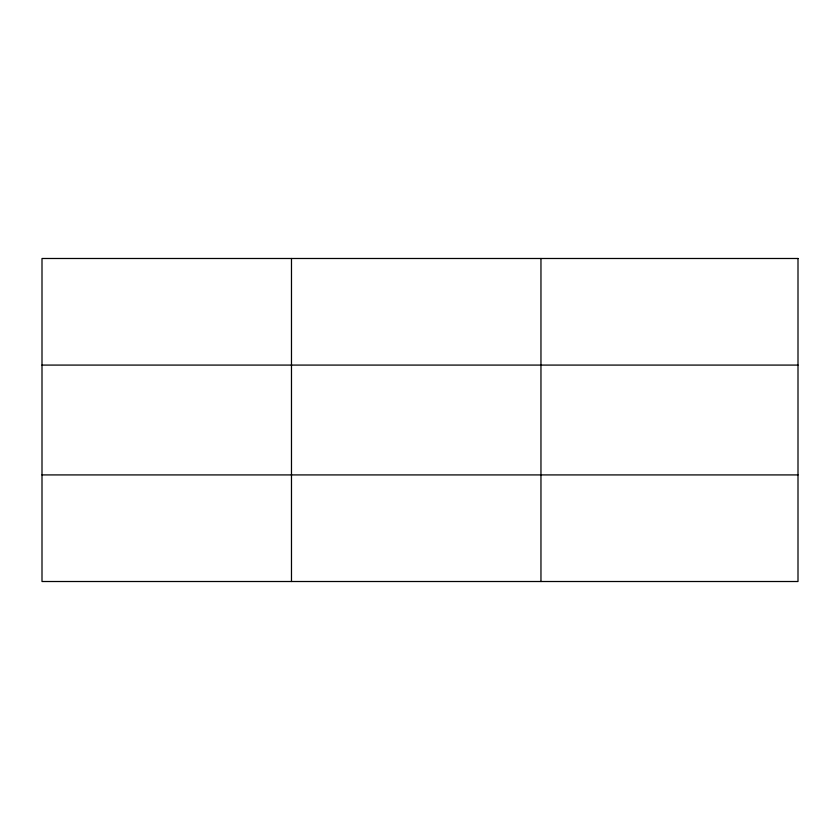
<?xml version="1.0" encoding="UTF-8"?>
<svg xmlns="http://www.w3.org/2000/svg" width="840" height="840" viewBox="0 0 840 840"><rect width="100%" height="100%" fill="white"/><g stroke="black" fill="none" stroke-linecap="round" stroke-linejoin="round"><path stroke-width="1.26" d="M291.48 258.489L291.48 581.511M540.96 258.489L540.96 581.511M42 365.085L798 365.085M42 474.915L798 474.915M798 258.489L798 581.511L42 581.511L42 258.489L798 258.489"/></g></svg>
